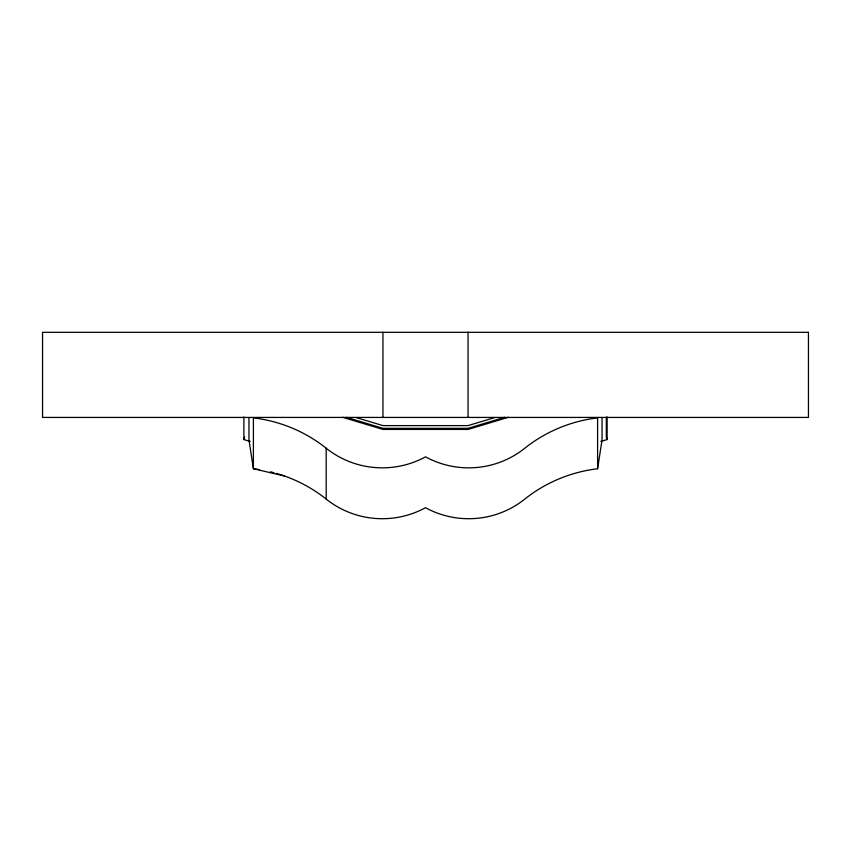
<?xml version="1.0" encoding="UTF-8"?>
<svg xmlns="http://www.w3.org/2000/svg" width="851" height="851" viewBox="0 0 851 851"><rect width="100%" height="100%" fill="white"/><g stroke="black" fill="none" stroke-linecap="round" stroke-linejoin="round"><path stroke-width="1.28" d="M276.32 473.39A142.819 139.702 0 0 1 326.199 499.09A88.493 86.557 0 0 0 425.5 507.707A88.493 86.557 0 0 0 524.801 499.09A142.819 139.702 0 0 1 597.604 468.741L602.04 439.978L602.04 417.809M250.205 441.456L243.875 439.563L244.662 437.074M494.697 417.596L468.05 425.606L382.95 425.606L356.303 417.596M504.717 417.298L468.05 428.33L382.95 428.33L346.283 417.298M508.494 417.267L468.05 429.436L382.95 429.436L342.506 417.267M600.795 441.456L607.125 439.563L607.125 417.001M284.532 476.017L253.396 468.741L248.96 439.978L248.96 417.809M607.125 439.563L606.337 437.074L606.337 417.171M597.604 468.741L597.604 417.873A142.819 139.702 0 0 0 524.801 448.222A88.493 86.557 0 0 1 425.5 456.838A88.493 86.557 0 0 1 326.199 448.222A142.819 139.702 0 0 0 253.396 417.873L253.396 468.741A142.819 139.702 0 0 1 259.502 469.603M468.05 332.326L468.05 417.426M382.95 332.326L382.95 417.426M326.199 448.222L326.199 499.09M243.875 417.001L243.875 439.563M270.373 471.805A142.819 139.702 0 0 1 273.948 472.72M808.45 332.326L42.55 332.326L42.55 417.426L808.45 417.426L808.45 332.326"/></g></svg>
